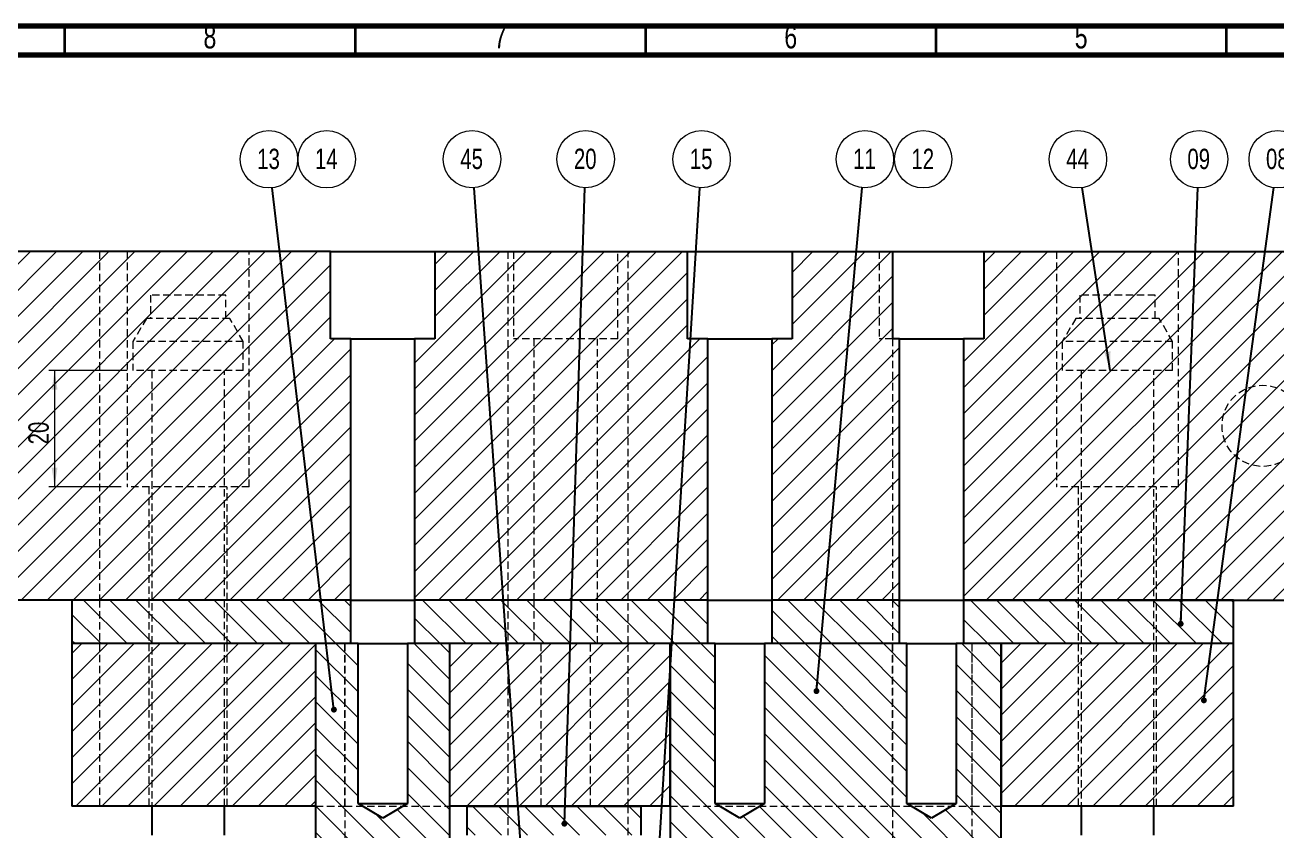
# Model space of a CAD drawing. Header units: millimetres. Extents: x 5 to 1539, y -495 to 895.
# Drawn here: x 1093.1 to 1308.7, y 756.4 to 895.1 of the extents above; entities that cross this region are included whole.
import ezdxf

# ---------------------------------------------------------------- set-up
doc = ezdxf.new("R2010")
doc.units = ezdxf.units.MM
doc.linetypes.add('HIDDEN', pattern=[1.905, 1.27, -0.635])
doc.styles.add('SLDTEXTSTYLE13', font='TXT', dxfattribs={"width": 0.75})
doc.dimstyles.new('SLDDIMSTYLE1', dxfattribs={"dimtxt": 0.18, "dimasz": 1.016, "dimexe": 0, "dimexo": 0.0625, "dimgap": 0, "dimtad": 0, "dimtih": 1, "dimtoh": 1, "dimdec": 0, "dimrnd": 1e-09, "dimzin": 0, "dimdsep": 46, "dimtxsty": 'Standard', "dimblk1": 'DOT', "dimblk2": 'DOT', "dimsah": 1, "dimcen": 0.09, "dimadec": 0, "dimazin": 0, "dimtfac": 1.016, "dimtdec": 0, "dimtofl": 0, "dimtmove": 0, "dimatfit": 3, "dimldrblk": 'DOT', "dimfxl": 1, "dimfrac": 2, "dimtolj": 1, "dimtzin": 0, "dimarcsym": 0})
doc.dimstyles.new('SLDDIMSTYLE2', dxfattribs={"dimtxt": 0.18, "dimasz": 3.302, "dimexe": 0, "dimexo": 0.0625, "dimgap": 0, "dimtad": 0, "dimtih": 1, "dimtoh": 1, "dimdec": 0, "dimrnd": 1e-09, "dimzin": 0, "dimdsep": 46, "dimtxsty": 'Standard', "dimsah": 1, "dimcen": 0.09, "dimadec": 0, "dimazin": 0, "dimtfac": 3.302, "dimtdec": 0, "dimtofl": 0, "dimtmove": 0, "dimatfit": 3, "dimfxl": 1, "dimfrac": 2, "dimtolj": 1, "dimtzin": 0, "dimarcsym": 0})
doc.dimstyles.new('SLDDIMSTYLE3', dxfattribs={"dimtxt": 3.5, "dimasz": 3.302, "dimexe": 0, "dimexo": 0.0625, "dimgap": 0.875, "dimtad": 1, "dimrnd": 1e-09, "dimzin": 12, "dimdsep": 46, "dimtxsty": 'SLDTEXTSTYLE13', "dimsah": 1, "dimcen": 0.09, "dimadec": 0, "dimazin": 3, "dimtfac": 1, "dimtmove": 0, "dimatfit": 0, "dimfxl": 1, "dimfrac": 2, "dimtolj": 1, "dimtzin": 12, "dimarcsym": 0})

# ---------------------------------------------------------------- blocks, each defined once
blk = doc.blocks.new('_D_5')
at = {"color": 7, "linetype": 'Continuous', "lineweight": 18}
for p, q in [((1110.71, 835.61), (1097.22, 835.61)), ((1098.22, 835.61), (1098.22, 815.61)), ((1109.71, 815.61), (1097.22, 815.61))]:
    blk.add_line(p, q, dxfattribs=at)
for points in [[(1098.22, 835.61), (1097.71, 832.31), (1098.73, 832.31)], [(1098.22, 815.61), (1098.73, 818.91), (1097.71, 818.91)]]:
    blk.add_solid(points, dxfattribs=at)
at = {"color": 7, "linetype": 'Continuous', "lineweight": 18, "insert": (1093.71, 822.92), "char_height": 3.5, "attachment_point": 1, "rotation": 90, "style": 'SLDTEXTSTYLE13'}
blk.add_mtext('20', dxfattribs=at)
blk = doc.blocks.new('SW_NOTE_10')
at = {"color": 0, "linetype": 'Continuous', "lineweight": 0}
blk.add_circle((0.67, 4.89), 4.94, dxfattribs=at)
at = {"color": 0, "linetype": 'Continuous', "lineweight": 0, "insert": (0.6, 6.7), "char_height": 3.5, "attachment_point": 2, "style": 'SLDTEXTSTYLE13'}
blk.add_mtext('08', dxfattribs=at)
blk = doc.blocks.new('_Dot')
at = {"color": 0, "linetype": 'ByBlock', "lineweight": -2}
blk.add_line((-0.5, 0), (-1, 0), dxfattribs=at)
at = {"color": 0, "linetype": 'ByBlock', "const_width": 0.5}
blk.add_lwpolyline([(-0.25, 0, 1), (0.25, 0, 1)], format="xyb", close=True, dxfattribs=at)
blk = doc.blocks.new('SW_NOTE_11')
at = {"color": 0, "linetype": 'Continuous', "lineweight": 0}
blk.add_circle((0.2, 4.93), 4.94, dxfattribs=at)
at = {"color": 0, "linetype": 'Continuous', "lineweight": 0, "insert": (0.13, 6.74), "char_height": 3.5, "attachment_point": 2, "style": 'SLDTEXTSTYLE13'}
blk.add_mtext('09', dxfattribs=at)
blk = doc.blocks.new('SW_NOTE_13')
at = {"color": 0, "linetype": 'Continuous', "lineweight": 0}
blk.add_circle((0.45, 4.92), 4.94, dxfattribs=at)
at = {"color": 0, "linetype": 'Continuous', "lineweight": 0, "insert": (0.38, 6.73), "char_height": 3.5, "attachment_point": 2, "style": 'SLDTEXTSTYLE13'}
blk.add_mtext('11', dxfattribs=at)
blk = doc.blocks.new('SW_NOTE_14')
at = {"color": 0, "linetype": 'Continuous', "lineweight": 0}
blk.add_circle((2.59, 2.7), 4.94, dxfattribs=at)
at = {"color": 0, "linetype": 'Continuous', "lineweight": 0, "insert": (2.52, 4.51), "char_height": 3.5, "attachment_point": 2, "style": 'SLDTEXTSTYLE13'}
blk.add_mtext('12', dxfattribs=at)
blk = doc.blocks.new('SW_NOTE_15')
at = {"color": 0, "linetype": 'Continuous', "lineweight": 0}
blk.add_circle((-0.58, 4.9), 4.94, dxfattribs=at)
at = {"color": 0, "linetype": 'Continuous', "lineweight": 0, "insert": (-0.65, 6.71), "char_height": 3.5, "attachment_point": 2, "style": 'SLDTEXTSTYLE13'}
blk.add_mtext('13', dxfattribs=at)
blk = doc.blocks.new('SW_NOTE_16')
at = {"color": 0, "linetype": 'Continuous', "lineweight": 0}
blk.add_circle((2.59, 2.7), 4.94, dxfattribs=at)
at = {"color": 0, "linetype": 'Continuous', "lineweight": 0, "insert": (2.52, 4.51), "char_height": 3.5, "attachment_point": 2, "style": 'SLDTEXTSTYLE13'}
blk.add_mtext('14', dxfattribs=at)
blk = doc.blocks.new('SW_NOTE_17')
at = {"color": 0, "linetype": 'Continuous', "lineweight": 0}
blk.add_circle((0.3, 4.93), 4.94, dxfattribs=at)
at = {"color": 0, "linetype": 'Continuous', "lineweight": 0, "insert": (0.23, 6.74), "char_height": 3.5, "attachment_point": 2, "style": 'SLDTEXTSTYLE13'}
blk.add_mtext('15', dxfattribs=at)
blk = doc.blocks.new('SW_NOTE_20')
at = {"color": 0, "linetype": 'Continuous', "lineweight": 0}
blk.add_circle((0.16, 4.94), 4.94, dxfattribs=at)
at = {"color": 0, "linetype": 'Continuous', "lineweight": 0, "insert": (0.09, 6.75), "char_height": 3.5, "attachment_point": 2, "style": 'SLDTEXTSTYLE13'}
blk.add_mtext('20', dxfattribs=at)
blk = doc.blocks.new('SW_NOTE_31')
at = {"color": 0, "linetype": 'Continuous', "lineweight": 0}
blk.add_circle((-0.75, 4.88), 4.94, dxfattribs=at)
at = {"color": 0, "linetype": 'Continuous', "lineweight": 0, "insert": (-0.82, 6.69), "char_height": 3.5, "attachment_point": 2, "style": 'SLDTEXTSTYLE13'}
blk.add_mtext('44', dxfattribs=at)
blk = doc.blocks.new('SW_NOTE_32')
at = {"color": 0, "linetype": 'Continuous', "lineweight": 0}
blk.add_circle((-0.35, 4.93), 4.94, dxfattribs=at)
at = {"color": 0, "linetype": 'Continuous', "lineweight": 0, "insert": (-0.42, 6.74), "char_height": 3.5, "attachment_point": 2, "style": 'SLDTEXTSTYLE13'}
blk.add_mtext('45', dxfattribs=at)

msp = doc.modelspace()

# ---------------------------------------------------------------- hatches: boundary and pattern name
at = {"linetype": 'Continuous', "lineweight": 18}
h = msp.add_hatch(dxfattribs=at)
h.set_pattern_fill('ANSI31', style=0)
h.paths.add_polyline_path([(896.711, 796.111), (1149.211, 796.111), (1149.211, 841.111), (1145.711, 841.111), (1145.711, 856.111), (900.211, 856.111), (900.211, 841.111), (896.711, 841.111)], flags=0)
h = msp.add_hatch(dxfattribs=at)
h.set_pattern_fill('ANSI31', style=0)
h.paths.add_polyline_path([(1207.211, 856.111), (1163.711, 856.111), (1163.711, 841.111), (1160.211, 841.111), (1160.211, 796.111), (1210.711, 796.111), (1210.711, 841.111), (1207.211, 841.111)], flags=0)
h = msp.add_hatch(dxfattribs=at)
h.set_pattern_fill('ANSI31', style=0)
h.paths.add_polyline_path([(1242.498, 856.111), (1225.211, 856.111), (1225.211, 841.111), (1221.711, 841.111), (1221.711, 796.111), (1243.711, 796.111), (1243.711, 841.111), (1242.498, 841.111)], flags=0)
h = msp.add_hatch(dxfattribs=at)
h.set_pattern_fill('ANSI31', style=0)
h.paths.add_polyline_path([(1254.711, 796.111), (1406.211, 796.111), (1406.211, 856.111), (1258.211, 856.111), (1258.211, 841.111), (1254.711, 841.111)], flags=0)
h = msp.add_hatch(dxfattribs=at)
h.set_pattern_fill('ANSI31', angle=90, style=0)
h.paths.add_polyline_path([(1101.211, 788.611), (1149.211, 788.611), (1149.211, 796.111), (1101.211, 796.111)], flags=0)
h = msp.add_hatch(dxfattribs=at)
h.set_pattern_fill('ANSI31', angle=90, style=0)
h.paths.add_polyline_path([(1160.211, 788.611), (1210.711, 788.611), (1210.711, 796.111), (1160.211, 796.111)], flags=0)
h = msp.add_hatch(dxfattribs=at)
h.set_pattern_fill('ANSI31', angle=90, style=0)
h.paths.add_polyline_path([(1221.711, 788.611), (1243.711, 788.611), (1243.711, 796.111), (1221.711, 796.111)], flags=0)
h = msp.add_hatch(dxfattribs=at)
h.set_pattern_fill('ANSI31', angle=90, style=0)
h.paths.add_polyline_path([(1254.711, 788.611), (1301.211, 788.611), (1301.211, 796.111), (1254.711, 796.111)], flags=0)
h = msp.add_hatch(dxfattribs=at)
h.set_pattern_fill('ANSI31', style=0)
h.paths.add_polyline_path([(1101.211, 760.611), (1143.211, 760.611), (1143.211, 788.611), (1101.211, 788.611)], flags=0)
h = msp.add_hatch(dxfattribs=at)
h.set_pattern_fill('ANSI31', angle=90, style=0)
edge = h.paths.add_edge_path(flags=0)
edge.add_line((1166.211, 788.611), (1158.961, 788.611))
edge.add_line((1158.961, 788.611), (1158.961, 761.111))
edge.add_line((1158.961, 761.111), (1154.711, 758.558))
edge.add_line((1154.711, 758.558), (1150.461, 761.111))
edge.add_line((1150.461, 761.111), (1150.461, 788.611))
edge.add_line((1150.461, 788.611), (1143.211, 788.611))
edge.add_line((1143.211, 788.611), (1143.211, 703.343))
edge.add_line((1143.211, 703.343), (1144.211, 701.611))
edge.add_line((1144.211, 701.611), (1145.207, 701.611))
edge.add_line((1145.207, 701.611), (1164.312, 705.51))
edge.add_arc((1165.312, 700.611), 5, 90, 101.53474, ccw=False)
edge.add_line((1165.312, 705.611), (1166.211, 705.611))
edge.add_line((1166.211, 705.611), (1166.211, 788.611))
h = msp.add_hatch(dxfattribs=at)
h.set_pattern_fill('ANSI31', style=0)
h.paths.add_polyline_path([(1166.211, 760.611), (1204.211, 760.611), (1204.211, 788.611), (1166.211, 788.611)], flags=0)
h = msp.add_hatch(dxfattribs=at)
h.set_pattern_fill('ANSI31', angle=90, style=0)
edge = h.paths.add_edge_path(flags=0)
edge.add_line((1216.744, 688.611), (1260.211, 688.611))
edge.add_line((1260.211, 688.611), (1261.211, 690.343))
edge.add_line((1261.211, 690.343), (1261.211, 788.611))
edge.add_line((1261.211, 788.611), (1253.461, 788.611))
edge.add_line((1253.461, 788.611), (1253.461, 761.111))
edge.add_line((1253.461, 761.111), (1249.211, 758.558))
edge.add_line((1249.211, 758.558), (1244.961, 761.111))
edge.add_line((1244.961, 761.111), (1244.961, 788.611))
edge.add_line((1244.961, 788.611), (1220.461, 788.611))
edge.add_line((1220.461, 788.611), (1220.461, 761.111))
edge.add_line((1220.461, 761.111), (1216.211, 758.558))
edge.add_line((1216.211, 758.558), (1211.961, 761.111))
edge.add_line((1211.961, 761.111), (1211.961, 788.611))
edge.add_line((1211.961, 788.611), (1204.211, 788.611))
edge.add_line((1204.211, 788.611), (1204.211, 705.611))
edge.add_line((1204.211, 705.611), (1205.089, 705.611))
edge.add_arc((1205.089, 701.111), 4.5, 8.96007, 90, ccw=False)
edge.add_line((1209.534, 701.812), (1210.817, 693.677))
edge.add_arc((1216.744, 694.611), 6, 188.96007, 270)
h = msp.add_hatch(dxfattribs=at)
h.set_pattern_fill('ANSI31', style=0)
h.paths.add_polyline_path([(1261.211, 760.611), (1301.211, 760.611), (1301.211, 788.611), (1261.211, 788.611)], flags=0)
h = msp.add_hatch(dxfattribs=at)
h.set_pattern_fill('ANSI31', angle=90, style=0)
h.paths.add_polyline_path([(1199.211, 760.611), (1169.211, 760.611), (1169.211, 755.611), (1199.211, 755.611)], flags=0)

# ---------------------------------------------------------------- linework, layer by layer
at = {"color": 7, "linetype": 'Continuous', "lineweight": 70}
for p, q in [((5, 895), (1495, 895)), ((10, 890), (1490, 890))]:
    msp.add_line(p, q, dxfattribs=at)
at = {"color": 7, "linetype": 'Continuous', "lineweight": 35}
for p, q in [((1100, 890), (1100, 895)), ((1150, 890), (1150, 895)), ((1200, 890), (1200, 895)), ((1250, 890), (1250, 895)), ((1300, 890), (1300, 895))]:
    msp.add_line(p, q, dxfattribs=at)
at = {"color": 7, "linetype": 'Continuous', "lineweight": 25}
for p, q in [((1145.711, 856.111), (900.211, 856.111)), ((1145.711, 841.111), (1145.711, 856.111)), ((1145.711, 856.111), (1163.711, 856.111)), ((1163.711, 856.111), (1163.711, 841.111)), ((1163.711, 856.111), (1207.211, 856.111)), ((1207.211, 841.111), (1207.211, 856.111)), ((1207.211, 856.111), (1225.211, 856.111)), ((1225.211, 856.111), (1225.211, 841.111)), ((1225.211, 856.111), (1242.498, 856.111)), ((1242.498, 856.111), (1242.498, 841.111)), ((1242.498, 856.111), (1258.211, 856.111)), ((1258.211, 856.111), (1258.211, 841.111)), ((1258.211, 856.111), (1406.211, 856.111)), ((1149.211, 841.111), (1145.711, 841.111)), ((1149.211, 796.111), (1149.211, 841.111)), ((1149.211, 841.111), (1160.211, 841.111)), ((1160.211, 841.111), (1160.211, 796.111)), ((1163.711, 841.111), (1160.211, 841.111)), ((1210.711, 841.111), (1207.211, 841.111)), ((1210.711, 796.111), (1210.711, 841.111)), ((1210.711, 841.111), (1221.711, 841.111)), ((1221.711, 841.111), (1221.711, 796.111)), ((1225.211, 841.111), (1221.711, 841.111)), ((1243.711, 841.111), (1242.498, 841.111)), ((1243.711, 796.111), (1243.711, 841.111)), ((1243.711, 841.111), (1254.711, 841.111)), ((1254.711, 841.111), (1254.711, 796.111)), ((1258.211, 841.111), (1254.711, 841.111)), ((1149.211, 796.111), (896.711, 796.111)), ((1101.211, 796.111), (1101.211, 788.611)), ((1149.211, 796.111), (1101.211, 796.111)), ((1149.211, 788.611), (1149.211, 796.111)), ((1149.211, 796.111), (1160.211, 796.111)), ((1160.211, 796.111), (1160.211, 788.611)), ((1210.711, 796.111), (1160.211, 796.111)), ((1210.711, 788.611), (1210.711, 796.111)), ((1210.711, 796.111), (1221.711, 796.111)), ((1221.711, 796.111), (1221.711, 788.611)), ((1243.711, 796.111), (1221.711, 796.111)), ((1243.711, 788.611), (1243.711, 796.111)), ((1243.711, 796.111), (1254.711, 796.111)), ((1254.711, 796.111), (1254.711, 788.611)), ((1301.211, 796.111), (1254.711, 796.111)), ((1254.711, 796.111), (1406.211, 796.111)), ((1301.211, 788.611), (1301.211, 796.111)), ((1149.211, 788.611), (1101.211, 788.611)), ((1101.211, 788.611), (1101.211, 760.611)), ((1143.211, 788.611), (1101.211, 788.611)), ((1143.211, 760.611), (1143.211, 788.611)), ((1143.211, 703.343), (1143.211, 788.611)), ((1150.461, 788.611), (1143.211, 788.611)), ((1150.461, 761.111), (1150.461, 788.611)), ((1150.461, 788.611), (1158.961, 788.611)), ((1158.961, 788.611), (1158.961, 761.111)), ((1166.211, 788.611), (1158.961, 788.611)), ((1210.711, 788.611), (1160.211, 788.611)), ((1166.211, 788.611), (1166.211, 760.611)), ((1204.211, 788.611), (1166.211, 788.611)), ((1166.211, 788.611), (1166.211, 705.611)), ((1204.211, 760.611), (1204.211, 788.611)), ((1204.211, 788.611), (1204.211, 705.611)), ((1211.961, 788.611), (1204.211, 788.611)), ((1211.961, 761.111), (1211.961, 788.611)), ((1211.961, 788.611), (1220.461, 788.611)), ((1220.461, 788.611), (1220.461, 761.111)), ((1244.961, 788.611), (1220.461, 788.611)), ((1243.711, 788.611), (1221.711, 788.611)), ((1244.961, 761.111), (1244.961, 788.611)), ((1244.961, 788.611), (1253.461, 788.611)), ((1253.461, 788.611), (1253.461, 761.111)), ((1261.211, 788.611), (1253.461, 788.611)), ((1301.211, 788.611), (1254.711, 788.611)), ((1301.211, 788.611), (1261.211, 788.611)), ((1261.211, 788.611), (1261.211, 760.611)), ((1261.211, 690.343), (1261.211, 788.611)), ((1301.211, 760.611), (1301.211, 788.611)), ((1154.711, 758.558), (1150.461, 761.111)), ((1150.461, 761.111), (1158.961, 761.111)), ((1158.961, 761.111), (1154.711, 758.558)), ((1216.211, 758.558), (1211.961, 761.111)), ((1211.961, 761.111), (1220.461, 761.111)), ((1220.461, 761.111), (1216.211, 758.558)), ((1249.211, 758.558), (1244.961, 761.111)), ((1244.961, 761.111), (1253.461, 761.111)), ((1253.461, 761.111), (1249.211, 758.558)), ((1143.211, 760.611), (1101.211, 760.611)), ((1114.961, 760.611), (1114.961, 755.611)), ((1127.461, 755.611), (1127.461, 760.611)), ((1204.211, 760.611), (1166.211, 760.611)), ((1169.211, 760.611), (1169.211, 755.611)), ((1169.211, 760.611), (1199.211, 760.611)), ((1199.211, 755.611), (1199.211, 760.611)), ((1301.211, 760.611), (1261.211, 760.611)), ((1274.961, 760.611), (1274.961, 755.611)), ((1287.461, 755.611), (1287.461, 760.611))]:
    msp.add_line(p, q, dxfattribs=at)
at = {"color": 7, "linetype": 'HIDDEN', "lineweight": 18}
for p, q in [((1105.944, 856.111), (1105.944, 796.111)), ((1110.711, 856.111), (1110.711, 815.611)), ((1131.711, 815.611), (1131.711, 856.111)), ((1176.28, 856.111), (1176.28, 796.111)), ((1177.211, 856.111), (1177.211, 841.111)), ((1195.211, 841.111), (1195.211, 856.111)), ((1196.994, 796.111), (1196.994, 856.111)), ((1240.211, 856.111), (1240.211, 841.111)), ((1270.711, 856.111), (1270.711, 815.611)), ((1291.711, 815.611), (1291.711, 856.111)), ((1127.711, 848.611), (1114.711, 848.611)), ((1114.711, 848.611), (1114.711, 844.611)), ((1127.711, 844.611), (1127.711, 848.611)), ((1287.711, 848.611), (1274.711, 848.611)), ((1274.711, 848.611), (1274.711, 844.611)), ((1287.711, 844.611), (1287.711, 848.611)), ((1114.021, 844.611), (1111.711, 840.611)), ((1128.402, 844.611), (1114.021, 844.611)), ((1130.711, 840.611), (1128.402, 844.611)), ((1274.021, 844.611), (1271.711, 840.611)), ((1288.402, 844.611), (1274.021, 844.611)), ((1290.711, 840.611), (1288.402, 844.611)), ((1130.711, 840.611), (1111.711, 840.611)), ((1111.711, 840.611), (1111.711, 835.611)), ((1130.711, 835.611), (1130.711, 840.611)), ((1195.211, 841.111), (1177.211, 841.111)), ((1180.711, 841.111), (1180.711, 796.111)), ((1191.711, 796.111), (1191.711, 841.111)), ((1242.498, 841.111), (1240.211, 841.111)), ((1242.498, 841.111), (1242.498, 796.111)), ((1290.711, 840.611), (1271.711, 840.611)), ((1271.711, 840.611), (1271.711, 835.611)), ((1290.711, 835.611), (1290.711, 840.611)), ((1130.711, 835.611), (1111.711, 835.611)), ((1114.961, 835.611), (1114.961, 760.611)), ((1127.461, 760.611), (1127.461, 835.611)), ((1290.711, 835.611), (1271.711, 835.611)), ((1274.961, 835.611), (1274.961, 760.611)), ((1287.461, 760.611), (1287.461, 835.611)), ((1131.711, 815.611), (1110.711, 815.611)), ((1114.461, 815.611), (1114.461, 796.111)), ((1127.961, 796.111), (1127.961, 815.611)), ((1291.711, 815.611), (1270.711, 815.611)), ((1274.461, 815.611), (1274.461, 796.111)), ((1287.961, 796.111), (1287.961, 815.611)), ((1105.944, 796.111), (1105.944, 788.611)), ((1114.461, 796.111), (1114.461, 788.611)), ((1127.961, 788.611), (1127.961, 796.111)), ((1176.28, 796.111), (1176.28, 788.611)), ((1180.711, 796.111), (1180.711, 788.611)), ((1191.711, 788.611), (1191.711, 796.111)), ((1196.994, 788.611), (1196.994, 796.111)), ((1242.498, 796.111), (1242.498, 788.611)), ((1274.461, 796.111), (1274.461, 788.611)), ((1287.961, 788.611), (1287.961, 796.111)), ((1105.944, 788.611), (1105.944, 760.611)), ((1114.461, 788.611), (1114.461, 760.611)), ((1127.961, 760.611), (1127.961, 788.611)), ((1148.211, 760.611), (1148.211, 788.611)), ((1148.211, 788.611), (1148.211, 702.224)), ((1176.28, 788.611), (1176.28, 760.611)), ((1181.961, 788.611), (1181.961, 760.611)), ((1190.461, 760.611), (1190.461, 788.611)), ((1196.994, 760.611), (1196.994, 788.611)), ((1242.498, 760.611), (1242.498, 788.611)), ((1242.498, 788.611), (1242.498, 705.611)), ((1256.211, 760.611), (1256.211, 788.611)), ((1256.211, 688.611), (1256.211, 788.611)), ((1274.461, 788.611), (1274.461, 760.611)), ((1287.961, 760.611), (1287.961, 788.611)), ((1143.211, 760.611), (1148.211, 760.611)), ((1148.211, 760.611), (1166.211, 760.611)), ((1176.28, 760.611), (1176.28, 755.611)), ((1196.994, 755.611), (1196.994, 760.611)), ((1204.211, 760.611), (1242.498, 760.611)), ((1242.498, 760.611), (1256.211, 760.611)), ((1256.211, 760.611), (1261.211, 760.611))]:
    msp.add_line(p, q, dxfattribs=at)
msp.add_circle((1306.211, 826.111), 7, dxfattribs=at)

# ---------------------------------------------------------------- block references
at = {"color": 7, "linetype": 'Continuous', "lineweight": 0}
for name, p in [('SW_NOTE_15', (1135.705, 867.111)), ('SW_NOTE_16', (1142.483, 869.313)), ('SW_NOTE_32', (1170.439, 867.089)), ('SW_NOTE_20', (1189.492, 867.079)), ('SW_NOTE_17', (1209.313, 867.086)), ('SW_NOTE_13', (1237.286, 867.097)), ('SW_NOTE_14', (1245.173, 869.313)), ('SW_NOTE_31', (1275.156, 867.133)), ('SW_NOTE_11', (1295.077, 867.08)), ('SW_NOTE_10', (1308.134, 867.122))]:
    msp.add_blockref(name, p, dxfattribs=at)

# ---------------------------------------------------------------- texts
at = {"color": 7, "linetype": 'Continuous', "lineweight": 0, "char_height": 3.969, "attachment_point": 2, "style": 'SLDTEXTSTYLE13'}
for s, insert in [('8', (1124.96, 895.06)), ('7', (1174.96, 895.06)), ('6', (1224.96, 895.06)), ('5', (1274.96, 895.06))]:
    msp.add_mtext(s, dxfattribs=dict(at, insert=insert))

# ---------------------------------------------------------------- dimensions: what is measured, and where the dimension line sits
at = {"color": 7, "linetype": 'Continuous', "lineweight": 18}
dim = msp.add_linear_dim(base=(1098.219, 815.611), p1=(1111.711, 835.611), p2=(1110.711, 815.611), angle=90, dimstyle='SLDDIMSTYLE3', dxfattribs=at)
dim.commit()
dim.dimension.update_dxf_attribs({"geometry": '_D_5', "text_midpoint": (1098.219, 825.503), "dimtype": 160})

# ---------------------------------------------------------------- leaders
at = {"color": 7, "linetype": 'Continuous', "lineweight": 0}
for points, dimstyle in [([(1146.311, 777.245), (1135.705, 867.111)], 'SLDDIMSTYLE1'), ([(1181.01, 718.066), (1170.439, 867.089)], 'SLDDIMSTYLE1'), ([(1185.993, 757.608), (1189.492, 867.079)], 'SLDDIMSTYLE1'), ([(1200.159, 718.743), (1209.313, 867.086)], 'SLDDIMSTYLE1'), ([(1229.389, 780.44), (1237.286, 867.097)], 'SLDDIMSTYLE1'), ([(1279.979, 835.611), (1275.156, 867.133)], 'SLDDIMSTYLE2'), ([(1292.098, 792.023), (1295.077, 867.08)], 'SLDDIMSTYLE1'), ([(1296.092, 778.843), (1308.134, 867.122)], 'SLDDIMSTYLE1'), ([(1294.494, 741.697), (1424.955, 762.988)], 'SLDDIMSTYLE1')]:
    msp.add_leader(points, dimstyle=dimstyle, dxfattribs=at)

doc.saveas('drawing.dxf')
